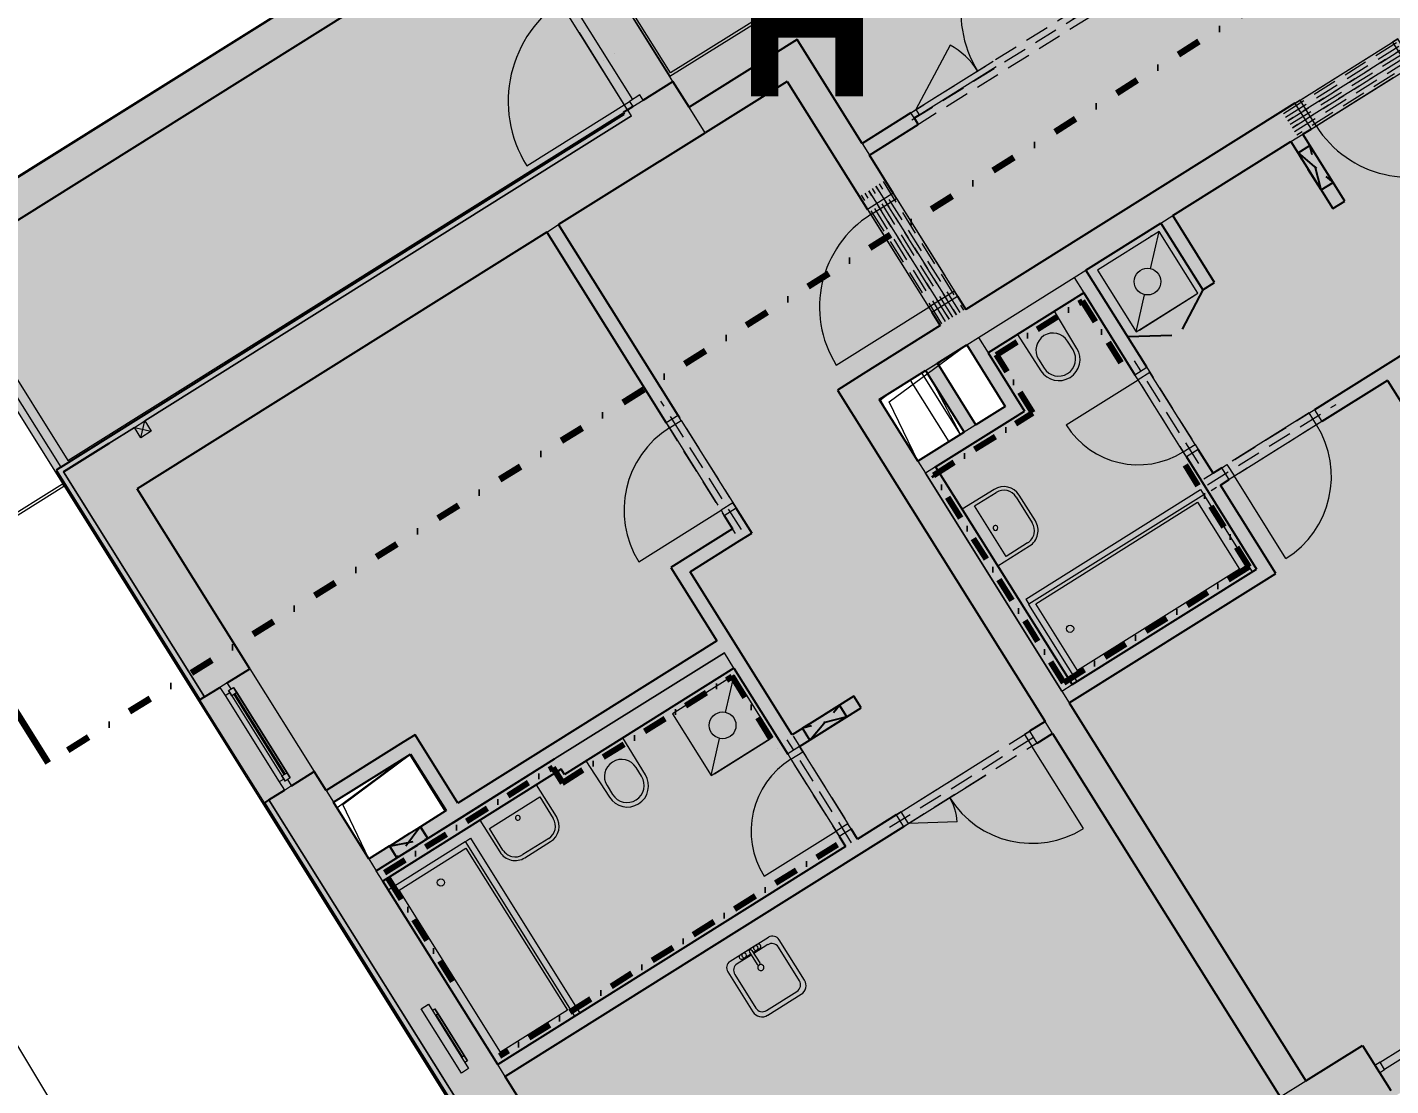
# Model space of a CAD drawing. Header units: millimetres. Extents: x 51291 to 245431, y -8645 to 72638.
# Drawn here: x 141811 to 153051, y 48648 to 57372 of the extents above; entities that cross this region are included whole.
import ezdxf

# ---------------------------------------------------------------- set-up
doc = ezdxf.new("R2010")
doc.units = ezdxf.units.MM
for name, pattern in [('HA_Dash_3mm-S1mm', [300, 200, -100]), ('HA_DashDot_2_2mm-S0_6mm', [1650, 750, -450, 0, -450]), ('HA_DashDot_4mm-S1mm', [400, 200, -100, 0, -100]), ('HA_DashDot_6mm-S2mm', [600, 200, -200, 0, -200])]:
    doc.linetypes.add(name, pattern=pattern)
for name, color, linetype, lineweight in [('A-DETL-____-OTLN', 9, 'Continuous', 25), ('A-DETL-____-THIN', 9, 'Continuous', 9), ('A-DETL-GENF-OTLN', 9, 'Continuous', 9), ('A-DOOR-____-MCUT', 9, 'Continuous', 9), ('A-DOOR-____-OTLN', 9, 'Continuous', 9), ('A-DOOR-FRAM-MCUT', 9, 'Continuous', 9), ('A-FLOR-____-OTLN', 9, 'Continuous', 9), ('A-FLOR-HRAL-OTLN', 9, 'Continuous', 9), ('A-GENM-____-HDLN', 9, 'HA_Dash_3mm-S1mm', 9), ('A-GENM-____-MCUT', 9, 'Continuous', 25), ('A-GENM-____-OTLN', 9, 'Continuous', 9), ('A-GLAZ-____-MCUT', 9, 'Continuous', 5), ('A-GLAZ-____-OTLN', 9, 'Continuous', 5), ('A-GLAZ-CURT-MCUT', 9, 'Continuous', 5), ('A-GLAZ-CURT-OTLN', 9, 'Continuous', 5), ('A-GLAZ-CWMG-MCUT', 9, 'Continuous', 5), ('A-GLAZ-CWMG-OTLN', 9, 'Continuous', 5), ('A-WALL-____-MCUT', 9, 'Continuous', 25), ('A-WALL-____-OTLN', 9, 'Continuous', 9), ('E-ELEC-FIXT-OTLN', 9, 'Continuous', 9), ('G-____-____-SYMB', 9, 'Continuous', 5), ('I-WALL-____-MCUT', 9, 'Continuous', 25), ('I-WALL-____-OTLN', 9, 'Continuous', 9), ('M-HVAC-DUCT-OTLN', 9, 'Continuous', 9), ('P-SANR-FIXT-OTLN', 9, 'Continuous', 9)]:
    doc.layers.add(name, color=color, linetype=linetype, lineweight=lineweight)
doc.styles.add('Arial_B', font='arialbd.ttf', dxfattribs={"height": 1125})

# ---------------------------------------------------------------- blocks, each defined once
blk = doc.blocks.new('HA_DR_Single_Swing_Solid - In_BJ_900x2100_Vstup-2000314-schema rezu D_140_5400')
at = {"layer": 'A-DOOR-____-MCUT', "linetype": 'HA_DashDot_2_2mm-S0_6mm'}
for p, q in [((-450, 125), (450, 125)), ((-450, -125), (450, -125))]:
    blk.add_line(p, q, dxfattribs=at)
at = {"layer": 'A-DOOR-____-OTLN'}
for p, q in [((-500, 125), (500, 125)), ((-500, -125), (500, -125))]:
    blk.add_line(p, q, dxfattribs=at)
at = {"layer": 'A-DOOR-____-OTLN', "lineweight": 5}
blk.add_line((450, -1025), (450, -125), dxfattribs=at)
blk.add_arc((450, -125), 900, 180, 270, dxfattribs=at)
at = {"layer": 'A-DOOR-FRAM-MCUT'}
for p, q in [((-450, 125), (-500, 125)), ((-500, 125), (-500, -125)), ((-450, -125), (-450, 125)), ((500, 125), (450, 125)), ((450, 125), (450, -125)), ((500, -125), (500, 125)), ((-500, -125), (-450, -125)), ((450, -125), (500, -125))]:
    blk.add_line(p, q, dxfattribs=at)
blk = doc.blocks.new('HA_DR_Single_Swing_Solid - In_BJ_800x2100-2000414-schema rezu D_140_5400')
at = {"layer": 'A-DOOR-____-MCUT', "linetype": 'HA_DashDot_2_2mm-S0_6mm'}
for p, q in [((-400, 57.5), (400, 57.5)), ((-400, -57.5), (400, -57.5))]:
    blk.add_line(p, q, dxfattribs=at)
at = {"layer": 'A-DOOR-____-OTLN', "lineweight": 5}
blk.add_line((400, 857.5), (400, 57.5), dxfattribs=at)
blk.add_arc((400, 57.5), 800, 90, 180, dxfattribs=at)
at = {"layer": 'A-DOOR-FRAM-MCUT'}
for p, q in [((-450, -57.5), (-450, 57.5)), ((-450, 57.5), (-400, 57.5)), ((-400, 57.5), (-400, -57.5)), ((400, 57.5), (450, 57.5)), ((400, -57.5), (400, 57.5)), ((450, 57.5), (450, -57.5)), ((-400, -57.5), (-450, -57.5)), ((450, -57.5), (400, -57.5))]:
    blk.add_line(p, q, dxfattribs=at)
blk = doc.blocks.new('HA_DR_Single_Swing_Solid - In_BJ_700x2100-2000418-schema rezu D_140_5400')
at = {"layer": 'A-DOOR-____-MCUT', "linetype": 'HA_DashDot_2_2mm-S0_6mm'}
for p, q in [((-350, 57.5), (350, 57.5)), ((-350, -57.5), (350, -57.5))]:
    blk.add_line(p, q, dxfattribs=at)
at = {"layer": 'A-DOOR-____-OTLN', "lineweight": 5}
blk.add_line((350, 757.5), (350, 57.5), dxfattribs=at)
blk.add_arc((350, 57.5), 700, 90, 180, dxfattribs=at)
at = {"layer": 'A-DOOR-FRAM-MCUT'}
for p, q in [((-400, -57.5), (-400, 57.5)), ((-400, 57.5), (-350, 57.5)), ((-350, 57.5), (-350, -57.5)), ((350, 57.5), (400, 57.5)), ((350, -57.5), (350, 57.5)), ((400, 57.5), (400, -57.5)), ((-350, -57.5), (-400, -57.5)), ((400, -57.5), (350, -57.5))]:
    blk.add_line(p, q, dxfattribs=at)
blk = doc.blocks.new('HA_DR_Single_Swing_Solid - In_BJ_800x2100-2000412-schema rezu D_140_5400')
at = {"layer": 'A-DOOR-____-MCUT', "linetype": 'HA_DashDot_2_2mm-S0_6mm'}
for p, q in [((-400, 57.5), (400, 57.5)), ((-400, -57.5), (400, -57.5))]:
    blk.add_line(p, q, dxfattribs=at)
at = {"layer": 'A-DOOR-____-OTLN', "lineweight": 5}
blk.add_line((400, -857.5), (400, -57.5), dxfattribs=at)
blk.add_arc((400, -57.5), 800, 180, 270, dxfattribs=at)
at = {"layer": 'A-DOOR-FRAM-MCUT'}
for p, q in [((-400, 57.5), (-450, 57.5)), ((-450, 57.5), (-450, -57.5)), ((-400, -57.5), (-400, 57.5)), ((450, 57.5), (400, 57.5)), ((400, 57.5), (400, -57.5)), ((450, -57.5), (450, 57.5)), ((-450, -57.5), (-400, -57.5)), ((400, -57.5), (450, -57.5))]:
    blk.add_line(p, q, dxfattribs=at)
blk = doc.blocks.new('HA_DR_Double_Swing_Solid - In_BJ_1200x2100_800-1652993-schema rezu D_140_5400')
at = {"layer": 'A-DOOR-____-MCUT', "linetype": 'HA_DashDot_2_2mm-S0_6mm'}
for p, q in [((-600, 57.5), (600, 57.5)), ((-600, -57.5), (600, -57.5))]:
    blk.add_line(p, q, dxfattribs=at)
at = {"layer": 'A-DOOR-____-OTLN', "lineweight": 5}
for p, q in [((-253.6, -257.5), (-600, -57.5)), ((600, -857.5), (600, -57.5))]:
    blk.add_line(p, q, dxfattribs=at)
for centre, radius, start, end in [((-600, -57.5), 400, 330, 0), ((600, -57.5), 800, 180, 270)]:
    blk.add_arc(centre, radius, start, end, dxfattribs=at)
at = {"layer": 'A-DOOR-FRAM-MCUT'}
for p, q in [((-600, 57.5), (-650, 57.5)), ((-650, 57.5), (-650, -57.5)), ((-600, -57.5), (-600, 57.5)), ((650, 57.5), (600, 57.5)), ((600, 57.5), (600, -57.5)), ((650, -57.5), (650, 57.5)), ((-650, -57.5), (-600, -57.5)), ((600, -57.5), (650, -57.5))]:
    blk.add_line(p, q, dxfattribs=at)
blk = doc.blocks.new('HA_WD_SinglePanel - 1000x1500-1653870-schema rezu D_140_5400')
at = {"layer": 'A-GLAZ-____-MCUT'}
for p, q in [((-500, 70), (-500, 0)), ((-420, 70), (-500, 70)), ((-500, 0), (-440, 0)), ((-440, -25), (-440, 25)), ((-440, 25), (-390, 25)), ((-420, 25), (-420, 70)), ((-390, 25), (-390, -25)), ((390, 5), (-390, 5)), ((390, -25), (390, 25)), ((390, 25), (440, 25)), ((500, 70), (420, 70)), ((420, 70), (420, 25)), ((440, 25), (440, -25)), ((440, 0), (500, 0)), ((500, 0), (500, 70)), ((-390, -25), (-440, -25)), ((390, -5), (-390, -5)), ((440, -25), (390, -25))]:
    blk.add_line(p, q, dxfattribs=at)
at = {"layer": 'A-GLAZ-____-OTLN'}
for p, q in [((440, 25), (-440, 25)), ((-440, -25), (-440, 25)), ((420, 70), (-420, 70)), ((390, 25), (-390, 25)), ((440, 25), (440, -25)), ((-440, -25), (440, -25)), ((390, -25), (-390, -25))]:
    blk.add_line(p, q, dxfattribs=at)
blk = doc.blocks.new('HA_WD_SinglePanel - 625x1000-1653871-schema rezu D_140_5400')
at = {"layer": 'A-GLAZ-____-MCUT'}
for p, q in [((-253, -25), (-253, 0)), ((-203, 0), (-203, -25)), ((202, -25), (202, 0)), ((252, 0), (252, -25)), ((-203, -25), (-253, -25)), ((202, -5), (-203, -5)), ((252, -25), (202, -25))]:
    blk.add_line(p, q, dxfattribs=at)
at = {"layer": 'A-GLAZ-____-OTLN'}
for p, q in [((-313, 70), (312, 70)), ((-313, 0), (-313, 70)), ((312, 0), (-313, 0)), ((-253, -25), (-253, 0)), ((252, 0), (252, -25)), ((312, 70), (312, 0)), ((-253, -25), (252, -25)), ((202, -25), (-203, -25))]:
    blk.add_line(p, q, dxfattribs=at)
blk = doc.blocks.new('ABMV_Bathtub_Generic - 800x1700-V85-schema rezu D_140_5400')
at = {"layer": 'P-SANR-FIXT-OTLN'}
for p, q in [((50, 1700), (800, 1700)), ((50, 1700), (800, 1700)), ((75, 50), (75, 1625)), ((75, 1625), (725, 1625)), ((75, 1625), (725, 1625)), ((75, 50), (75, 1625)), ((725, 1625), (725, 50)), ((725, 1625), (725, 50)), ((800, 0), (50, 0)), ((800, 0), (50, 0)), ((725, 50), (75, 50)), ((725, 50), (75, 50))]:
    blk.add_line(p, q, dxfattribs=at)
blk.add_circle((400, 180), 30, dxfattribs=at)
blk = doc.blocks.new('ABMV_Bathtub_Generic - 800x1700-V86-schema rezu D_140_5400')
at = {"layer": 'P-SANR-FIXT-OTLN'}
for p, q in [((75, 50), (75, 1625)), ((75, 1625), (725, 1625)), ((75, 1625), (725, 1625)), ((75, 50), (75, 1625)), ((725, 1625), (725, 50)), ((725, 1625), (725, 50)), ((800, 0), (50, 0)), ((800, 0), (50, 0)), ((725, 50), (75, 50)), ((725, 50), (75, 50))]:
    blk.add_line(p, q, dxfattribs=at)
blk.add_circle((400, 180), 30, dxfattribs=at)
blk = doc.blocks.new('ABMV_Toilet_WallHung - Default-1873337-schema rezu D_140_5400')
at = {"layer": 'A-GENM-____-OTLN'}
for p, q in [((-50, 432), (-55, 75)), ((-16, 426), (-16, 340)), ((266, 340), (266, 426)), ((305, 75), (300, 432))]:
    blk.add_line(p, q, dxfattribs=at)
for centre, radius, start, end in [((125, 430), 175, 0.7323, 179.2677), ((125, 426), 141, 0, 180), ((125, 340), 141, 180, 360)]:
    blk.add_arc(centre, radius, start, end, dxfattribs=at)
blk = doc.blocks.new('ABMV_WashBasin_Generic - 550x460-1459494-schema rezu D_140_5400')
at = {"layer": 'P-SANR-FIXT-OTLN'}
for p, q in [((250, 510), (0, 510)), ((0, 480), (250, 480)), ((-150, 360), (-150, 50)), ((-120, 150), (-120, 360)), ((370, 360), (370, 150)), ((400, 50), (400, 360)), ((370, 150), (-120, 150))]:
    blk.add_line(p, q, dxfattribs=at)
for centre, radius, start, end in [((0, 360), 150, 90, 180), ((0, 360), 120, 90, 180), ((250, 360), 150, 360, 90), ((250, 360), 120, 360, 90), ((125, 200), 20, 90, 270), ((125, 200), 20, 270, 90)]:
    blk.add_arc(centre, radius, start, end, dxfattribs=at)
blk = doc.blocks.new('R_bathroom_washing_machine - 600x600x900-1417143-schema rezu D_140_5400')
at = {"layer": 'E-ELEC-FIXT-OTLN'}
for p, q in [((678, 597), (78, 597)), ((78, 597), (78, -3)), ((455, 374), (678, 597)), ((555, 602), (555, 597)), ((572, 602), (572, 597)), ((580, 602), (580, 602)), ((580, 602), (580, 602)), ((580, 602), (580, 602)), ((580, 602), (580, 602)), ((587, 597), (587, 602)), ((605, 597), (605, 602)), ((678, -3), (678, 597)), ((78, -3), (300, 219)), ((78, -3), (678, -3)), ((108, -3), (108, -8)), ((648, -8), (108, -8)), ((648, -8), (648, -3))]:
    blk.add_line(p, q, dxfattribs=at)
blk.add_circle((378, 297), 110, dxfattribs=at)
blk = doc.blocks.new('Skříňka se dřezem_ pravoúhlá - 500 x 440mm-1420560-schema rezu D_140_5400')
at = {"layer": 'P-SANR-FIXT-OTLN'}
for p, q in [((-234, 117), (-234, -271)), ((-234, 117), (-234, -271)), ((202, 180), (-171, 180)), ((202, 180), (-171, 180)), ((3, 133), (-133, 133)), ((92, 180), (-73, 180)), ((-73, 142), (3, 142)), ((3, 161), (3, 40)), ((28, 161), (28, 40)), ((28, 142), (92, 142)), ((164, 133), (28, 133)), ((266, -276), (266, 117)), ((266, -276), (266, 117)), ((-196, 69), (-196, -258)), ((228, -258), (228, 69)), ((-133, -322), (164, -322)), ((-145, -360), (181, -360)), ((-145, -360), (181, -360))]:
    blk.add_line(p, q, dxfattribs=at)
for centre, radius, start, end in [((-171, 117), 63.5, 90, 180), ((-171, 117), 63.5, 90, 180), ((-133, 69), 63.5, 90, 180), ((-73, 161), 19, 90, 270), ((-48, 161), 19, 360, 180), ((-48, 161), 19, 180, 0), ((16, 161), 12.7, 360, 180), ((66, 161), 19, 360, 180), ((66, 161), 19, 180, 360), ((92, 161), 19, 270, 90), ((164, 69), 63.5, 0, 90), ((202, 117), 63.5, 0, 90), ((202, 117), 63.5, 360, 90), ((16, 3), 25.4, 360, 180), ((16, 3), 25.4, 180, 0), ((16, 40), 12.7, 180, 0), ((-145, -271), 88.9, 180, 270), ((-145, -271), 88.9, 180, 270), ((-133, -258), 63.5, 180, 270), ((164, -258), 63.5, 270, 0), ((181, -276), 84.4, 270, 0), ((181, -276), 84.4, 270, 0)]:
    blk.add_arc(centre, radius, start, end, dxfattribs=at)
blk = doc.blocks.new('HA_DR_Double_Swing_Solid_FrameButt - In_FAS_1600x2350_1000-1915407-schema rezu D_140_5400')
at = {"layer": 'A-DOOR-____-MCUT', "linetype": 'HA_DashDot_2_2mm-S0_6mm'}
for p, q in [((-800, -70), (800, -70)), ((-800, -170), (800, -170))]:
    blk.add_line(p, q, dxfattribs=at)
at = {"layer": 'A-DOOR-____-OTLN', "linetype": 'HA_DashDot_2_2mm-S0_6mm'}
for p, q in [((850, 220), (-850, 220)), ((850, -220), (-850, -220))]:
    blk.add_line(p, q, dxfattribs=at)
at = {"layer": 'A-DOOR-____-OTLN', "lineweight": 5}
for p, q in [((-280, -470), (-800, -170)), ((800, -1170), (800, -170))]:
    blk.add_line(p, q, dxfattribs=at)
for centre, radius, start, end in [((-800, -170), 600, 330, 360), ((800, -170), 1000, 180, 270)]:
    blk.add_arc(centre, radius, start, end, dxfattribs=at)
at = {"layer": 'A-DOOR-FRAM-MCUT'}
for p, q in [((-800, -70), (-850, -70)), ((-850, -70), (-850, -170)), ((-800, -170), (-800, -70)), ((850, -70), (800, -70)), ((800, -70), (800, -170)), ((850, -170), (850, -70)), ((-850, -170), (-800, -170)), ((800, -170), (850, -170))]:
    blk.add_line(p, q, dxfattribs=at)
blk = doc.blocks.new('HA_DR_Double_Swing_Solid_wCasing - In_OBJ_1500x2100_900-1771115-schema rezu D_140_5400')
at = {"layer": 'A-DOOR-____-MCUT', "linetype": 'HA_DashDot_2_2mm-S0_6mm'}
for p, q in [((-750, 57.5), (750, 57.5)), ((-750, 7.5), (750, 7.5))]:
    blk.add_line(p, q, dxfattribs=at)
at = {"layer": 'A-DOOR-____-OTLN', "lineweight": 5}
for p, q in [((750, 957.5), (750, 57.5)), ((-230.4, 357.5), (-750, 57.5))]:
    blk.add_line(p, q, dxfattribs=at)
for centre, radius, start, end in [((750, 57.5), 900, 90, 180), ((-750, 57.5), 600, 0, 30)]:
    blk.add_arc(centre, radius, start, end, dxfattribs=at)
at = {"layer": 'A-DOOR-FRAM-MCUT'}
for p, q in [((-800, 7.5), (-800, 57.5)), ((-800, 57.5), (-750, 57.5)), ((-750, 7.5), (-800, 7.5)), ((-750, 57.5), (-750, 7.5)), ((750, 57.5), (800, 57.5)), ((750, 7.5), (750, 57.5)), ((800, 7.5), (750, 7.5)), ((800, 57.5), (800, 7.5))]:
    blk.add_line(p, q, dxfattribs=at)
blk = doc.blocks.new('HA_DR_Single_Swing_Solid - In_BJ_700x2100-2000416-schema rezu D_140_5400')
at = {"layer": 'A-DOOR-____-MCUT', "linetype": 'HA_DashDot_2_2mm-S0_6mm'}
for p, q in [((-350, 57.5), (350, 57.5)), ((-350, -57.5), (350, -57.5))]:
    blk.add_line(p, q, dxfattribs=at)
at = {"layer": 'A-DOOR-____-OTLN', "lineweight": 5}
blk.add_line((350, -757.5), (350, -57.5), dxfattribs=at)
blk.add_arc((350, -57.5), 700, 180, 270, dxfattribs=at)
at = {"layer": 'A-DOOR-FRAM-MCUT'}
for p, q in [((-350, 57.5), (-400, 57.5)), ((-400, 57.5), (-400, -57.5)), ((-350, -57.5), (-350, 57.5)), ((400, 57.5), (350, 57.5)), ((350, 57.5), (350, -57.5)), ((400, -57.5), (400, 57.5)), ((-400, -57.5), (-350, -57.5)), ((350, -57.5), (400, -57.5))]:
    blk.add_line(p, q, dxfattribs=at)
blk = doc.blocks.new('Systémový panel - Sklo-1480324-schema rezu D_140_5400')
at = {"layer": 'A-GLAZ-CURT-MCUT'}
for p, q in [((-725, 0), (725, 0)), ((-725, -70), (-725, 0)), ((725, -70), (-725, -70)), ((725, -70), (725, 0))]:
    blk.add_line(p, q, dxfattribs=at)
blk = doc.blocks.new('Obdélníková příčel - 50x70mm EXT-1479989-schema rezu D_140_5400')
at = {"layer": 'A-GLAZ-CWMG-MCUT'}
for p, q in [((0, 70), (-50, 70)), ((-50, 70), (-50, 0)), ((-50, 0), (0, 0)), ((0, 70), (0, 0))]:
    blk.add_line(p, q, dxfattribs=at)
blk = doc.blocks.new('HA_GM_Shaft_Rectangle - Default-2017769-schema rezu D_140_5400')
at = {"layer": 'A-DETL-GENF-OTLN'}
for p, q in [((55, -55), (750, 0)), ((0, -550), (55, -55))]:
    blk.add_line(p, q, dxfattribs=at)
at = {"layer": 'A-GENM-____-OTLN'}
for p, q in [((0, -550), (0, 0)), ((0, 0), (750, 0)), ((750, 0), (750, -550)), ((750, -550), (0, -550))]:
    blk.add_line(p, q, dxfattribs=at)
blk = doc.blocks.new('HA_GM_Tiling_LineBased - Generic Tiles-1678942-schema rezu D_140_5400')
at = {"layer": 'A-GENM-____-OTLN', "linetype": 'HA_DashDot_4mm-S1mm', "lineweight": 80}
blk.add_line((50, -50), (3335, -50), dxfattribs=at)
blk = doc.blocks.new('HA_GM_Tiling_LineBased - Generic Tiles-1699753-schema rezu D_140_5400')
at = {"layer": 'A-GENM-____-OTLN', "linetype": 'HA_DashDot_4mm-S1mm', "lineweight": 80}
blk.add_line((50, -50), (1110, -50), dxfattribs=at)
blk = doc.blocks.new('HA_GM_Tiling_LineBased - Generic Tiles-1681290-schema rezu D_140_5400')
at = {"layer": 'A-GENM-____-OTLN', "linetype": 'HA_DashDot_4mm-S1mm', "lineweight": 80}
blk.add_line((50, -50), (1685, -50), dxfattribs=at)
blk = doc.blocks.new('HA_GM_Tiling_LineBased - Generic Tiles-1905534-schema rezu D_140_5400')
at = {"layer": 'A-GENM-____-OTLN', "linetype": 'HA_DashDot_4mm-S1mm', "lineweight": 80}
blk.add_line((50, -50), (785, -50), dxfattribs=at)
blk = doc.blocks.new('HA_GM_Tiling_LineBased - Generic Tiles-1951463-schema rezu D_140_5400')
at = {"layer": 'A-GENM-____-OTLN', "linetype": 'HA_DashDot_4mm-S1mm', "lineweight": 80}
blk.add_line((50, -50), (1040, -50), dxfattribs=at)
blk = doc.blocks.new('HA_GM_Tiling_LineBased - Generic Tiles-1951464-schema rezu D_140_5400')
at = {"layer": 'A-GENM-____-OTLN', "linetype": 'HA_DashDot_4mm-S1mm', "lineweight": 80}
blk.add_line((50, -50), (1850, -50), dxfattribs=at)
blk = doc.blocks.new('HA_GM_Tiling_LineBased - Generic Tiles-1951465-schema rezu D_140_5400')
at = {"layer": 'A-GENM-____-OTLN', "linetype": 'HA_DashDot_4mm-S1mm', "lineweight": 80}
blk.add_line((50, -50), (2070, -50), dxfattribs=at)
blk = doc.blocks.new('HA_GM_Tiling_LineBased - Generic Tiles-1951466-schema rezu D_140_5400')
at = {"layer": 'A-GENM-____-OTLN', "linetype": 'HA_DashDot_4mm-S1mm', "lineweight": 80}
blk.add_line((50, -50), (1015, -50), dxfattribs=at)
blk = doc.blocks.new('HA_GM_Tiling_LineBased - Generic Tiles-1951467-schema rezu D_140_5400')
at = {"layer": 'A-GENM-____-OTLN', "linetype": 'HA_DashDot_4mm-S1mm', "lineweight": 80}
blk.add_line((-50, -50), (515, -50), dxfattribs=at)
blk = doc.blocks.new('HA_GM_Tiling_LineBased - Generic Tiles-1951468-schema rezu D_140_5400')
at = {"layer": 'A-GENM-____-OTLN', "linetype": 'HA_DashDot_4mm-S1mm', "lineweight": 80}
blk.add_line((50, -50), (885, -50), dxfattribs=at)
blk = doc.blocks.new('HA_GM_Tiling_LineBased - Generic Tiles-1951469-schema rezu D_140_5400')
at = {"layer": 'A-GENM-____-OTLN', "linetype": 'HA_DashDot_4mm-S1mm', "lineweight": 80}
blk.add_line((50, -50), (745, -50), dxfattribs=at)
blk = doc.blocks.new('Cistici zona_ram - Cistici zona_ram-1709531-schema rezu D_140_5400')
at = {"layer": 'A-GENM-____-OTLN'}
for p, q in [((1423, 68680), (223, 68680)), ((223, 68680), (223, 67080)), ((1423, 67080), (1423, 68680)), ((243, 67100), (243, 68660)), ((243, 68660), (1403, 68660)), ((1403, 68660), (1403, 67100)), ((223, 67080), (1423, 67080)), ((1403, 67100), (243, 67100))]:
    blk.add_line(p, q, dxfattribs=at)
blk = doc.blocks.new('TB_Porotherm KP11_5_1750mm - TB_Porotherm KP11_5_1750mm-1842302-schema rezu D_140_5400')
at = {"layer": 'A-GENM-____-HDLN'}
for p, q in [((-875, 57.5), (875, 57.5)), ((-875, 0), (875, 0)), ((875, -57.5), (-875, -57.5))]:
    blk.add_line(p, q, dxfattribs=at)
blk = doc.blocks.new('TB_Porotherm KP7_1250mm - TB_Porotherm KP7_1250mm-1834965-schema rezu D_140_5400')
at = {"layer": 'A-GENM-____-HDLN'}
for p, q in [((-625, 35), (625, 35)), ((-625, 0), (625, 0)), ((625, -35), (-625, -35))]:
    blk.add_line(p, q, dxfattribs=at)
blk = doc.blocks.new('TB_Porotherm KP11_5_1000mm - TB_Porotherm KP11_5_1000mm-1834151-schema rezu D_140_5400')
at = {"layer": 'A-GENM-____-HDLN'}
for p, q in [((-500, 57.5), (500, 57.5)), ((-500, 0), (500, 0)), ((500, -57.5), (-500, -57.5))]:
    blk.add_line(p, q, dxfattribs=at)
blk = doc.blocks.new('TB_Porotherm KP11_5_1250mm - TB_Porotherm KP11_5_1250mm-1840670-schema rezu D_140_5400')
at = {"layer": 'A-GENM-____-HDLN'}
for p, q in [((-625, 57.5), (625, 57.5)), ((-625, 0), (625, 0)), ((625, -57.5), (-625, -57.5))]:
    blk.add_line(p, q, dxfattribs=at)
blk = doc.blocks.new('TB_Porotherm KP11_5_1500mm - TB_Porotherm KP11_5_1500mm-1841486-schema rezu D_140_5400')
at = {"layer": 'A-GENM-____-HDLN'}
for p, q in [((-750, 57.5), (750, 57.5)), ((-750, 0), (750, 0)), ((750, -57.5), (-750, -57.5))]:
    blk.add_line(p, q, dxfattribs=at)
blk = doc.blocks.new('HA_GM_Tiling_LineBased - Generic Tiles-1905920-schema rezu D_140_5400')
at = {"layer": 'A-GENM-____-OTLN', "linetype": 'HA_DashDot_4mm-S1mm', "lineweight": 80}
blk.add_line((-50, -50), (1600, -50), dxfattribs=at)
blk = doc.blocks.new('HA_GM_Tiling_LineBased - Generic Tiles-1905546-schema rezu D_140_5400')
at = {"layer": 'A-GENM-____-OTLN', "linetype": 'HA_DashDot_4mm-S1mm', "lineweight": 80}
blk.add_line((50, -50), (200, -50), dxfattribs=at)
blk = doc.blocks.new('HA_GM_Opening_Rectangle_WallBased - Default-1930727-schema rezu D_140_5400')
at = {"layer": 'A-GENM-____-MCUT', "linetype": 'HA_Dash_3mm-S1mm'}
for p, q in [((305, 57.5), (-55, -57.5)), ((-55, 57.5), (305, -57.5)), ((-55, 57.5), (-55, -57.5)), ((-55, 57.5), (305, 57.5)), ((305, 57.5), (305, -57.5)), ((-55, -57.5), (305, -57.5))]:
    blk.add_line(p, q, dxfattribs=at)
blk = doc.blocks.new('HA_GM_Opening_Rectangle_WallBased - Default-2029740-schema rezu D_140_5400')
at = {"layer": 'A-GENM-____-MCUT', "linetype": 'HA_Dash_3mm-S1mm'}
for p, q in [((275, 58), (-25, -58)), ((-25, 58), (275, -58)), ((-25, 58), (-25, -58)), ((-25, 58), (275, 58)), ((275, 58), (275, -58)), ((-25, -58), (275, -58))]:
    blk.add_line(p, q, dxfattribs=at)
blk = doc.blocks.new('HA_GM_Shaft_Rectangle - Default-2017821-schema rezu D_140_5400')
at = {"layer": 'A-DETL-GENF-OTLN'}
for p, q in [((60, -60), (850, 0)), ((0, -600), (60, -60))]:
    blk.add_line(p, q, dxfattribs=at)
at = {"layer": 'A-GENM-____-OTLN'}
for p, q in [((0, -600), (0, 0)), ((0, 0), (850, 0)), ((850, 0), (850, -600)), ((850, -600), (0, -600))]:
    blk.add_line(p, q, dxfattribs=at)
blk = doc.blocks.new('185-01_OBJEKT D_Central_rvt-3-schema rezu D_140_5400')
at = {"layer": 'A-DETL-____-OTLN'}
for p, q in [((-31024, 55207), (-31195, 54884)), ((-31278, 54832), (-31642, 54819))]:
    blk.add_line(p, q, dxfattribs=at)
at = {"layer": 'A-FLOR-____-OTLN'}
for p, q in [((-35765, 56691), (-36667, 58132)), ((-36573, 58132), (-35724, 56776)), ((-41455, 55368), (-40439, 53746))]:
    blk.add_line(p, q, dxfattribs=at)
at = {"layer": 'A-WALL-____-MCUT'}
for p, q in [((-35638, 56771), (-35392, 56925)), ((-35259, 56713), (-35392, 56925)), ((-40439, 53746), (-35795, 56655)), ((-35765, 56691), (-35803, 56668)), ((-35803, 56668), (-35795, 56655)), ((-35765, 56691), (-35723, 56718)), ((-35500, 56268), (-35127, 56501)), ((-35500, 56268), (-36334, 55745)), ((-36432, 55684), (-39809, 53568)), ((-40415, 53708), (-40043, 53941)), ((-40043, 53941), (-40415, 53708)), ((-40439, 53746), (-40477, 53722)), ((-40477, 53722), (-39291, 51828)), ((-38880, 52085), (-39809, 53568)), ((-39066, 51969), (-38880, 52085)), ((-39253, 51852), (-39126, 51931)), ((-39253, 51852), (-39291, 51828)), ((-38536, 51121), (-38349, 51238)), ((-38251, 51081), (-38349, 51238)), ((-38722, 51004), (-38595, 51084)), ((-38722, 51004), (-38760, 50980)), ((-36438, 47273), (-38760, 50980)), ((-37898, 50518), (-38190, 50984)), ((-36836, 48823), (-37784, 50335)), ((-30174, 48689), (-29708, 48981)), ((-29708, 48981), (-29474, 48608)), ((-36027, 47530), (-36775, 48725))]:
    blk.add_line(p, q, dxfattribs=at)
at = {"layer": 'A-WALL-____-MCUT', "lineweight": 9}
for p, q in [((-35765, 56691), (-35757, 56679)), ((-35757, 56679), (-35765, 56691)), ((-35733, 56641), (-35757, 56679)), ((-35127, 56501), (-35259, 56713)), ((-35733, 56641), (-39746, 54127)), ((-39746, 54127), (-35733, 56641)), ((-30297, 56429), (-30199, 56490)), ((-33833, 56415), (-33772, 56317)), ((-31369, 55758), (-31271, 55819)), ((-36432, 55684), (-36334, 55745)), ((-32873, 54815), (-32085, 55309)), ((-32873, 54815), (-32085, 55309)), ((-32085, 55309), (-31987, 55370)), ((-32085, 55309), (-32005, 55182)), ((-32970, 54754), (-32873, 54815)), ((-32873, 54815), (-32793, 54688)), ((-33309, 54542), (-33212, 54603)), ((-39831, 54074), (-40043, 53941)), ((-40043, 53941), (-39831, 54074)), ((-33372, 53795), (-33311, 53697)), ((-33227, 53750), (-33311, 53697)), ((-40415, 53708), (-39253, 51852)), ((-39253, 51852), (-40415, 53708)), ((-32186, 51901), (-33311, 53697)), ((-33311, 53697), (-32186, 51901)), ((-36367, 51341), (-34968, 52217)), ((-34968, 52217), (-36367, 51341)), ((-34889, 52090), (-34968, 52217)), ((-32186, 51901), (-32101, 51954)), ((-32186, 51901), (-32125, 51803)), ((-32262, 51552), (-32324, 51649)), ((-38251, 51081), (-38190, 50984)), ((-38722, 51004), (-36400, 47297)), ((-36400, 47297), (-38722, 51004)), ((-37898, 50518), (-37837, 50420)), ((-37784, 50335), (-37837, 50420)), ((-36775, 48725), (-36836, 48823)), ((-30386, 48556), (-30174, 48689))]:
    blk.add_line(p, q, dxfattribs=at)
at = {"layer": 'A-WALL-____-OTLN'}
for p, q in [((-38880, 52085), (-38349, 51238)), ((-38760, 50980), (-39291, 51828))]:
    blk.add_line(p, q, dxfattribs=at)
at = {"layer": 'I-WALL-____-MCUT'}
for p, q in [((-34369, 57271), (-35259, 56713)), ((-34237, 57059), (-34369, 57271)), ((-33833, 56415), (-34237, 57059)), ((-34449, 56926), (-35127, 56501)), ((-34449, 56926), (-33788, 55871)), ((-33431, 56667), (-33833, 56415)), ((-30264, 56745), (-32976, 55046)), ((-33772, 56317), (-33370, 56569)), ((-33404, 56624), (-33370, 56569)), ((-31271, 55819), (-30297, 56429)), ((-30297, 56429), (-29952, 55878)), ((-30199, 56490), (-30131, 56533)), ((-29854, 55939), (-30199, 56490)), ((-33576, 56004), (-33772, 56317)), ((-29952, 55878), (-29854, 55939)), ((-31987, 55370), (-31369, 55758)), ((-31369, 55758), (-31024, 55207)), ((-30926, 55268), (-31271, 55819)), ((-36432, 55684), (-35447, 54112)), ((-35350, 54173), (-36334, 55745)), ((-31486, 54569), (-31987, 55370)), ((-31024, 55207), (-30926, 55268)), ((-33045, 55156), (-32976, 55046)), ((-32005, 55182), (-32793, 54688)), ((-32005, 55182), (-31583, 54508)), ((-33257, 55023), (-33188, 54913)), ((-33188, 54913), (-33824, 54515)), ((-33212, 54603), (-32970, 54754)), ((-32970, 54754), (-32652, 54246)), ((-32793, 54688), (-32493, 54209)), ((-29337, 54700), (-30104, 54219)), ((-33824, 54515), (-34035, 54382)), ((-33691, 54303), (-33309, 54542)), ((-33309, 54542), (-32991, 54034)), ((-32894, 54095), (-33212, 54603)), ((-29501, 54461), (-30043, 54122)), ((-29501, 54461), (-27094, 50618)), ((-34035, 54382), (-32324, 51649)), ((-33691, 54303), (-33372, 53795)), ((-32652, 54246), (-32894, 54095)), ((-32591, 54148), (-32493, 54209)), ((-33227, 53750), (-32591, 54148)), ((-32991, 54034), (-33372, 53795)), ((-30939, 53696), (-31061, 53891)), ((-33227, 53750), (-32101, 51954)), ((-31159, 53830), (-30580, 52906)), ((-30867, 53741), (-30939, 53696)), ((-30878, 53599), (-30806, 53644)), ((-30421, 52870), (-30878, 53599)), ((-34872, 53410), (-34742, 53202)), ((-34969, 53349), (-34900, 53239)), ((-34900, 53239), (-35409, 52920)), ((-34839, 53141), (-34742, 53202)), ((-35250, 52884), (-34839, 53141)), ((-35409, 52920), (-35348, 52823)), ((-34409, 51541), (-35250, 52884)), ((-32101, 51954), (-30580, 52906)), ((-30519, 52809), (-30421, 52870)), ((-35348, 52823), (-35029, 52314)), ((-32125, 51803), (-30519, 52809)), ((-35029, 52314), (-37165, 50977)), ((-34889, 52090), (-36287, 51214)), ((-34889, 52090), (-34445, 51382)), ((-33900, 51859), (-34409, 51541)), ((-33839, 51762), (-33900, 51859)), ((-34348, 51443), (-33839, 51762)), ((-32125, 51803), (-30174, 48689)), ((-32324, 51649), (-32451, 51570)), ((-37518, 51540), (-37615, 51479)), ((-37165, 50977), (-37518, 51540)), ((-32390, 51472), (-32262, 51552)), ((-32262, 51552), (-30386, 48556)), ((-37615, 51479), (-38251, 51081)), ((-38190, 50984), (-37554, 51382)), ((-37554, 51382), (-37262, 50916)), ((-37837, 50420), (-36367, 51341)), ((-36313, 51256), (-37784, 50335)), ((-37201, 50818), (-36367, 51341)), ((-36287, 51214), (-36313, 51256)), ((-37262, 50916), (-37474, 50783)), ((-37201, 50818), (-37413, 50685)), ((-33552, 50880), (-33870, 50680)), ((-37474, 50783), (-37413, 50685)), ((-33491, 50782), (-36775, 48725)), ((-34021, 50704), (-33968, 50619)), ((-33870, 50680), (-33923, 50765)), ((-37898, 50518), (-37729, 50624)), ((-37729, 50624), (-37667, 50526)), ((-33968, 50619), (-36836, 48823)), ((-37837, 50420), (-37667, 50526))]:
    blk.add_line(p, q, dxfattribs=at)
at = {"layer": 'I-WALL-____-OTLN'}
for p, q in [((-32483, 52658), (-31043, 53561)), ((-31016, 53518), (-32457, 52616)), ((-31043, 53561), (-31016, 53518)), ((-32483, 52658), (-32457, 52616)), ((-37729, 50624), (-37474, 50783)), ((-37103, 50661), (-37061, 50688)), ((-36201, 49221), (-37103, 50661)), ((-37061, 50688), (-36158, 49247))]:
    blk.add_line(p, q, dxfattribs=at)
at = {"layer": 'M-HVAC-DUCT-OTLN', "lineweight": 5}
for p, q in [((-39831, 54074), (-39746, 54127)), ((-39831, 54074), (-39693, 54042)), ((-39778, 53989), (-39831, 54074)), ((-39778, 53989), (-39746, 54127)), ((-39746, 54127), (-39693, 54042)), ((-39693, 54042), (-39778, 53989))]:
    blk.add_line(p, q, dxfattribs=at)
at = {"layer": 'A-DOOR-____-OTLN', "color": 250, "lineweight": 9}
for name, p, rotation in [('HA_DR_Double_Swing_Solid_FrameButt - In_FAS_1600x2350_1000-1915407-schema rezu D_140_5400', (-36030, 57529), 302.0611111111111), ('HA_DR_Double_Swing_Solid_wCasing - In_OBJ_1500x2100_900-1771115-schema rezu D_140_5400', (-32722, 57043), 32.0611111111112), ('HA_DR_Single_Swing_Solid - In_BJ_900x2100_Vstup-2000314-schema rezu D_140_5400', (-29774, 56904), 32.06111111111118), ('HA_DR_Single_Swing_Solid - In_BJ_900x2100_Vstup-2000314-schema rezu D_140_5400', (-33416, 55513), 302.0611111111118), ('HA_DR_Single_Swing_Solid - In_BJ_700x2100-2000418-schema rezu D_140_5400', (-31322, 54200), 122.0611111111111), ('HA_DR_Single_Swing_Solid - In_BJ_800x2100-2000414-schema rezu D_140_5400', (-30455, 53932), 212.0611111111112), ('HA_DR_Single_Swing_Solid - In_BJ_800x2100-2000412-schema rezu D_140_5400', (-35159, 53761), 302.061111111111), ('HA_DR_Double_Swing_Solid - In_BJ_1200x2100_800-1652993-schema rezu D_140_5400', (-32971, 51176), 32.06111111111117), ('HA_DR_Single_Swing_Solid - In_BJ_700x2100-2000416-schema rezu D_140_5400', (-34184, 51074), 302.0611111111103)]:
    blk.add_blockref(name, p, dxfattribs=dict(at, rotation=rotation))
at = {"layer": 'A-GENM-____-OTLN', "color": 250, "lineweight": 9}
for name, p, rotation in [('Cistici zona_ram - Cistici zona_ram-1709531-schema rezu D_140_5400', (0, 0), 32.06111111111108), ('TB_Porotherm KP11_5_1750mm - TB_Porotherm KP11_5_1750mm-1842302-schema rezu D_140_5400', (-32722, 57043), 212.0611111111109), ('TB_Porotherm KP7_1250mm - TB_Porotherm KP7_1250mm-1834965-schema rezu D_140_5400', (-29811, 56963), 32.06111111111186), ('TB_Porotherm KP7_1250mm - TB_Porotherm KP7_1250mm-1834965-schema rezu D_140_5400', (-29774, 56904), 32.06111111111186), ('TB_Porotherm KP7_1250mm - TB_Porotherm KP7_1250mm-1834965-schema rezu D_140_5400', (-29737, 56845), 32.06111111111186), ('HA_GM_Opening_Rectangle_WallBased - Default-1930727-schema rezu D_140_5400', (-30028, 56108), 122.061111111111), ('TB_Porotherm KP7_1250mm - TB_Porotherm KP7_1250mm-1834965-schema rezu D_140_5400', (-33357, 55551), 122.0611111111112), ('TB_Porotherm KP7_1250mm - TB_Porotherm KP7_1250mm-1834965-schema rezu D_140_5400', (-33476, 55476), 122.0611111111112), ('TB_Porotherm KP7_1250mm - TB_Porotherm KP7_1250mm-1834965-schema rezu D_140_5400', (-33416, 55513), 122.0611111111112), ('HA_GM_Tiling_LineBased - Generic Tiles-1951468-schema rezu D_140_5400', (-32793, 54688), 32.06111111111108), ('HA_GM_Tiling_LineBased - Generic Tiles-1951469-schema rezu D_140_5400', (-32001, 55185), 302.061111111111), ('HA_GM_Shaft_Rectangle - Default-2017821-schema rezu D_140_5400', (-33691, 54303), 32.0611111111106), ('HA_GM_Tiling_LineBased - Generic Tiles-1951467-schema rezu D_140_5400', (-32493, 54209), 122.061111111111), ('TB_Porotherm KP11_5_1000mm - TB_Porotherm KP11_5_1000mm-1834151-schema rezu D_140_5400', (-31322, 54200), 122.0611111111112), ('TB_Porotherm KP11_5_1250mm - TB_Porotherm KP11_5_1250mm-1840670-schema rezu D_140_5400', (-35159, 53761), 122.0611111111112), ('TB_Porotherm KP11_5_1250mm - TB_Porotherm KP11_5_1250mm-1840670-schema rezu D_140_5400', (-30455, 53932), 32.06111111111186), ('HA_GM_Tiling_LineBased - Generic Tiles-1951466-schema rezu D_140_5400', (-33311, 53697), 32.06111111111108), ('HA_GM_Tiling_LineBased - Generic Tiles-1951463-schema rezu D_140_5400', (-31154, 53833), 302.061111111111), ('HA_GM_Tiling_LineBased - Generic Tiles-1951465-schema rezu D_140_5400', (-32186, 51901), 122.061111111111), ('HA_GM_Tiling_LineBased - Generic Tiles-1951464-schema rezu D_140_5400', (-30576, 52909), 212.0611111111108), ('HA_GM_Tiling_LineBased - Generic Tiles-1905920-schema rezu D_140_5400', (-36287, 51214), 32.06111111111093), ('HA_GM_Tiling_LineBased - Generic Tiles-1905534-schema rezu D_140_5400', (-34889, 52090), 302.061111111111), ('HA_GM_Opening_Rectangle_WallBased - Default-1930727-schema rezu D_140_5400', (-34035, 51707), 212.061111111111), ('TB_Porotherm KP11_5_1500mm - TB_Porotherm KP11_5_1500mm-1841486-schema rezu D_140_5400', (-32971, 51176), 32.06111111111186), ('TB_Porotherm KP11_5_1000mm - TB_Porotherm KP11_5_1000mm-1834151-schema rezu D_140_5400', (-34184, 51074), 122.0611111111112), ('HA_GM_Shaft_Rectangle - Default-2017769-schema rezu D_140_5400', (-38190, 50984), 32.06111111111057), ('HA_GM_Tiling_LineBased - Generic Tiles-1681290-schema rezu D_140_5400', (-37837, 50420), 32.06111111111093), ('HA_GM_Tiling_LineBased - Generic Tiles-1905546-schema rezu D_140_5400', (-36367, 51341), 302.061111111111), ('HA_GM_Opening_Rectangle_WallBased - Default-2029740-schema rezu D_140_5400', (-37677, 50588), 32.0611111111112), ('HA_GM_Tiling_LineBased - Generic Tiles-1678942-schema rezu D_140_5400', (-33968, 50619), 212.0611111111109), ('HA_GM_Tiling_LineBased - Generic Tiles-1699753-schema rezu D_140_5400', (-37221, 49437), 122.061111111111)]:
    blk.add_blockref(name, p, dxfattribs=dict(at, rotation=rotation))
at = {"layer": 'A-GLAZ-____-OTLN', "color": 250, "lineweight": 9, "rotation": 122.0611111111111}
for name, p in [('HA_WD_SinglePanel - 1000x1500-1653870-schema rezu D_140_5400', (-38801, 51545)), ('HA_WD_SinglePanel - 625x1000-1653871-schema rezu D_140_5400', (-37242, 49055))]:
    blk.add_blockref(name, p, dxfattribs=at)
at = {"layer": 'A-GLAZ-CURT-OTLN', "color": 250, "lineweight": 9, "rotation": 32.06111111111168}
blk.add_blockref('Systémový panel - Sklo-1480324-schema rezu D_140_5400', (-28948, 49227), dxfattribs=at)
at = {"layer": 'A-GLAZ-CWMG-OTLN', "color": 250, "lineweight": 9, "rotation": 212.0611111111117}
blk.add_blockref('Obdélníková příčel - 50x70mm EXT-1479989-schema rezu D_140_5400', (-29605, 48815), dxfattribs=at)
at = {"layer": 'E-ELEC-FIXT-OTLN', "color": 250, "lineweight": 9}
for p, rotation in [((-31642, 54823), 32.06111111111122), ((-35145, 51166), 32.0611111111109)]:
    blk.add_blockref('R_bathroom_washing_machine - 600x600x900-1417143-schema rezu D_140_5400', p, dxfattribs=dict(at, rotation=rotation))
at = {"layer": 'P-SANR-FIXT-OTLN', "color": 250, "lineweight": 9}
for name, p, rotation in [('ABMV_Toilet_WallHung - Default-1873337-schema rezu D_140_5400', (-32333, 55065), 212.061111111111), ('ABMV_WashBasin_Generic - 550x460-1459494-schema rezu D_140_5400', (-32969, 53245), 302.061111111111), ('ABMV_Bathtub_Generic - 800x1700-V85-schema rezu D_140_5400', (-32483, 52658), 302.0611111111115), ('ABMV_Toilet_WallHung - Default-1873337-schema rezu D_140_5400', (-35890, 51551), 212.0611111111112), ('ABMV_WashBasin_Generic - 550x460-1459494-schema rezu D_140_5400', (-36671, 51092), 212.0611111111112), ('ABMV_Bathtub_Generic - 800x1700-V86-schema rezu D_140_5400', (-37061, 50688), 212.0611111111107), ('Skříňka se dřezem_ pravoúhlá - 500 x 440mm-1420560-schema rezu D_140_5400', (-34679, 49611), 32.06111111111105)]:
    blk.add_blockref(name, p, dxfattribs=dict(at, rotation=rotation))
blk = doc.blocks.new('HA_GM_Shaft_Rectangle - Default-2322199-schema rezu D_140_5400')
at = {"layer": 'A-DETL-GENF-OTLN'}
for p, q in [((25, -170), (33, -33)), ((33, -33), (107, -24))]:
    blk.add_line(p, q, dxfattribs=at)
at = {"layer": 'A-GENM-____-OTLN'}
blk.add_line((325, -24), (325, -624), dxfattribs=at)
blk = doc.blocks.new('HA_GM_Shaft_Rectangle - Default-2321906-schema rezu D_140_5400')
at = {"layer": 'A-DETL-GENF-OTLN'}
blk.add_line((110, -57), (792, -4), dxfattribs=at)
at = {"layer": 'A-GENM-____-OTLN'}
blk.add_line((850, -4), (850, -554), dxfattribs=at)
blk = doc.blocks.new('Railing - Railing-1833573-schema rezu D_140_5400')
at = {"layer": 'A-FLOR-HRAL-OTLN'}
for p, q in [((-40424, 53607), (-41102, 53182)), ((-41092, 53165), (-40414, 53590)), ((-40424, 53607), (-40414, 53590)), ((-41092, 53165), (-41102, 53182))]:
    blk.add_line(p, q, dxfattribs=at)
blk = doc.blocks.new('HA_GM_Shaft_Rectangle - Default-2322262-schema rezu D_140_5400')
at = {"layer": 'A-DETL-GENF-OTLN'}
for p, q in [((150, -32), (217, -24)), ((0, -624), (35, -158))]:
    blk.add_line(p, q, dxfattribs=at)
at = {"layer": 'A-GENM-____-OTLN'}
blk.add_line((0, -624), (0, -24), dxfattribs=at)
blk = doc.blocks.new('Section - Detail Number-933961-schema rezu D_140_5400')
at = {"layer": 'G-____-____-SYMB', "lineweight": 100}
for p, q in [((0, 5), (1.25, 2.835)), ((0, 0), (0, 5))]:
    blk.add_line(p, q, dxfattribs=at)

msp = doc.modelspace()

# ---------------------------------------------------------------- hatches: boundary and pattern name
at = {"layer": 'A-DETL-GENF-OTLN'}
h = msp.add_hatch(color=255, dxfattribs=at)
h.paths.add_polyline_path([(147466.6, 45042.7), (171282.5, 59956.3), (164669, 70504.4), (140861.3, 55590.9), (147455.3, 45060.8)])
h.paths.add_polyline_path([(144627.4, 50517.5), (144335.5, 50983.7), (144971.1, 51381.8), (145263, 50915.7), (144688.5, 50555.8)])
h.paths.add_polyline_path([(149153.1, 53794.7), (148834.6, 54303.2), (149215.9, 54542.1), (149534.4, 54033.6), (149163.9, 53801.4)])
h.paths.add_polyline_path([(149631.9, 54094.6), (149313.4, 54603.1), (149554.9, 54754.4), (149873.4, 54245.9), (149717.8, 54148.4)])
h.paths.add_polyline_path([(155289.2, 57655.8), (154978.7, 58151.6), (155487.3, 58470.1), (155797.8, 57974.4), (155399.1, 57724.6)])
h.paths.add_polyline_path([(151128.7, 57940.7), (150747.3, 58550.9), (152551.8, 59681.1), (152933.7, 59071.3), (151184.9, 57975.9)])
h.paths.add_polyline_path([(156009.7, 58107.1), (155699.2, 58602.9), (156207.8, 58921.4), (156518.3, 58425.7), (156070.8, 58145.3)])
h.paths.add_polyline_path([(154798.2, 60239.1), (154660.2, 60459.5), (157829.8, 62444.8), (157967.8, 62224.4), (155150, 60459.5)])
h.paths.add_polyline_path([(161950.1, 61810.1), (161631.6, 62318.6), (161873.1, 62469.9), (162191.6, 61961.4), (162011.1, 61848.4)])
h.paths.add_polyline_path([(162289, 62022.5), (161970.6, 62530.9), (162351.9, 62769.8), (162670.4, 62261.3), (162430.1, 62110.8)])
h.paths.add_polyline_path([(157722.7, 62109.4), (157778.4, 62126.5), (157818.1, 62169.1), (157831.1, 62225.8), (157814, 62281.5), (157771.4, 62321.2), (157714.6, 62334.2), (157659, 62317.1), (157619.3, 62274.5), (157606.2, 62217.8), (157623.3, 62162.1), (157666, 62122.4), (157693.5, 62112.2)])
h.paths.add_polyline_path([(157721.5, 62141.8), (157681.2, 62151.1), (157650.9, 62179.3), (157639.2, 62224.4), (157651.5, 62264.3), (157676.2, 62289.6), (157715.8, 62301.7), (157756.2, 62292.5), (157786.5, 62264.3), (157798.6, 62224.4), (157789.3, 62184.3), (157761.1, 62154), (157722.7, 62142)])
h.paths.add_polyline_path([(166966.5, 64492), (166648, 65000.5), (167283.7, 65398.6), (167602.2, 64890.2), (167222.6, 64652.4)])

# ---------------------------------------------------------------- linework, layer by layer
at = {"layer": 'A-DETL-____-THIN'}
for p, q in [((164674.9, 70508.1), (140859, 55594.5)), ((140859, 55594.5), (147466.6, 45042.7))]:
    msp.add_line(p, q, dxfattribs=at)
at = {"layer": 'A-FLOR-____-OTLN'}
for p, q in [((146801.8, 56776.3), (145952.4, 58132.3)), ((142146.4, 53800.5), (146722.8, 56666.9)), ((141138.1, 55410.3), (142146.4, 53800.5))]:
    msp.add_line(p, q, dxfattribs=at)
at = {"layer": 'A-WALL-____-MCUT'}
for p, q in [((140975, 55662.1), (144864.8, 58097.9)), ((145024, 57843.7), (141134.2, 55407.8))]:
    msp.add_line(p, q, dxfattribs=at)
at = {"layer": 'A-WALL-____-OTLN'}
msp.add_line((140067.4, 51728.4), (146937.3, 40354.3), dxfattribs=at)
at = {"layer": 'G-____-____-SYMB', "linetype": 'HA_DashDot_6mm-S2mm', "lineweight": 100}
msp.add_line((168253, 67765.6), (141982.1, 51310.6), dxfattribs=at)

# ---------------------------------------------------------------- block references
at = {"lineweight": 5}
msp.add_blockref('185-01_OBJEKT D_Central_rvt-3-schema rezu D_140_5400', (182525.4, 0), dxfattribs=at)
at = {"layer": 'A-FLOR-HRAL-OTLN'}
msp.add_blockref('Railing - Railing-1833573-schema rezu D_140_5400', (182525.4, 0), dxfattribs=at)
at = {"layer": 'A-GENM-____-OTLN', "lineweight": 5, "rotation": 32.06124947745553}
for name, p in [('HA_GM_Shaft_Rectangle - Default-2322262-schema rezu D_140_5400', (149173.5, 54544)), ('HA_GM_Shaft_Rectangle - Default-2322199-schema rezu D_140_5400', (148800.6, 54310.4)), ('HA_GM_Shaft_Rectangle - Default-2321906-schema rezu D_140_5400', (144239.9, 50929))]:
    msp.add_blockref(name, p, dxfattribs=at)
at = {"layer": 'G-____-____-SYMB', "lineweight": 100, "xscale": 749.9999999999995, "yscale": 749.9999999999995, "zscale": 749.9999999999995, "rotation": 32.06124947745506}
msp.add_blockref('Section - Detail Number-933961-schema rezu D_140_5400', (141982.1, 51310.6), dxfattribs=at)

# ---------------------------------------------------------------- texts
at = {"layer": 'G-____-____-SYMB', "insert": (147671, 57927.5), "char_height": 1125, "width": 1322.784, "attachment_point": 1, "style": 'Arial_B'}
msp.add_mtext('\\fArial|b1|i0|c0|p34|;H', dxfattribs=at)

doc.saveas('drawing.dxf')
